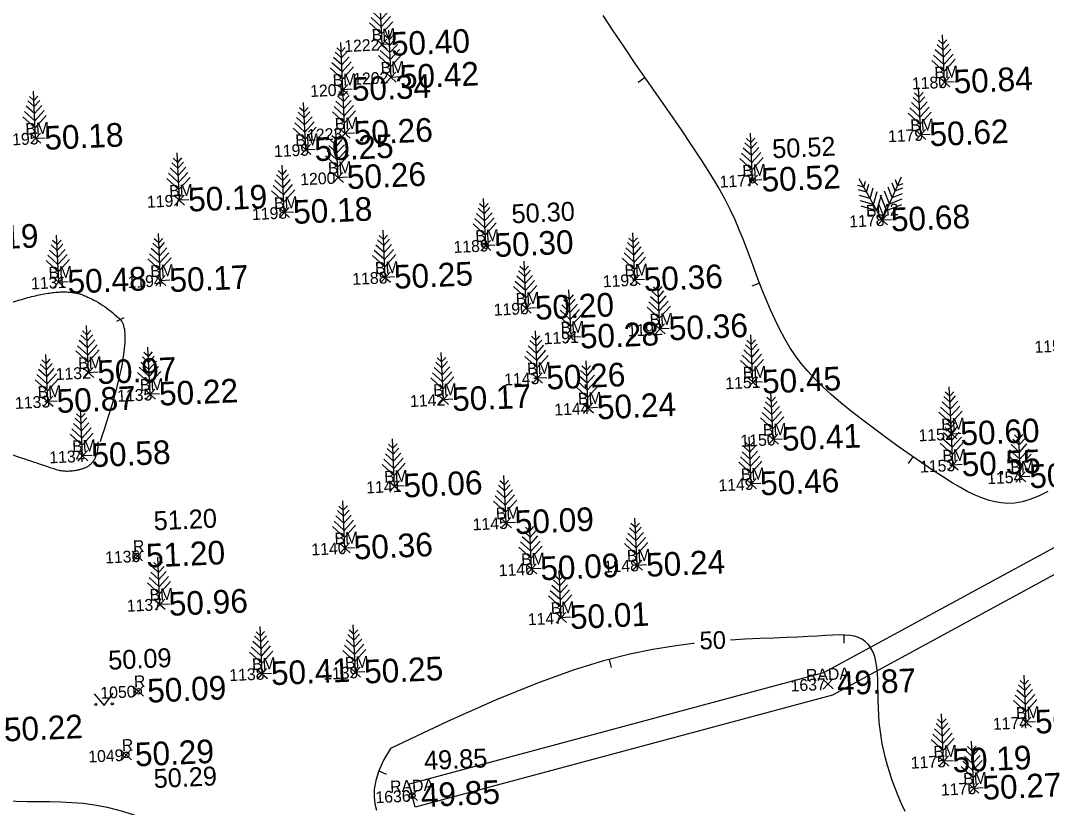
# Model space of a CAD drawing. Extents: x 641142 to 641451, y 6456033 to 6456526.
# Drawn here: x 641257.13 to 641300.51, y 6456421.46 to 6456454.71 of the extents above; entities that cross this region are included whole.
import ezdxf

# ---------------------------------------------------------------- set-up
doc = ezdxf.new("R2010")
doc.units = 0
for name, color, linetype in [('KIHT_10', 7, 'Continuous'), ('KIHT_12', 7, 'Continuous'), ('KIHT_30', 7, 'Continuous'), ('KIHT_31', 7, 'Continuous'), ('KIHT_41', 7, 'Continuous'), ('KIHT_49', 7, 'Continuous'), ('KIHT_54', 7, 'Continuous'), ('KIHT_59', 7, 'Continuous'), ('KIHT_62', 7, 'Continuous')]:
    doc.layers.add(name, color=color, linetype=linetype)

# ---------------------------------------------------------------- blocks, each defined once
blk = doc.blocks.new('VMAND')
at = {"layer": 'KIHT_10'}
for p, q in [((0, 1.6), (-0.181, 1.781)), ((0, 0), (0, 2)), ((0, 1.6), (0.181, 1.781)), ((0, 1.05), (-0.33, 1.38)), ((0, 1.35), (-0.249, 1.599)), ((0, 1.35), (0.249, 1.599)), ((0, 1.05), (0.33, 1.38)), ((0, 0.45), (-0.492, 0.942)), ((0, 0.75), (-0.411, 1.161)), ((0, 0.75), (0.411, 1.161)), ((0, 0.45), (0.492, 0.942)), ((0.4, 0), (0, 0))]:
    blk.add_line(p, q, dxfattribs=at)
blk = doc.blocks.new('V2MAND')
at = {"layer": 'KIHT_10'}
for p, q in [((0, 0), (-0.894, 1.789)), ((0, 0), (0.894, 1.789)), ((-0.716, 1.431), (-0.958, 1.512)), ((-0.604, 1.207), (-0.937, 1.319)), ((-0.716, 1.431), (-0.635, 1.674)), ((-0.604, 1.207), (-0.493, 1.541)), ((-0.47, 0.939), (-0.322, 1.382)), ((0.47, 0.939), (0.322, 1.382)), ((0.604, 1.207), (0.493, 1.541)), ((0.604, 1.207), (0.937, 1.319)), ((0.716, 1.431), (0.635, 1.674)), ((0.716, 1.431), (0.958, 1.512)), ((-0.47, 0.939), (-0.912, 1.087)), ((-0.335, 0.671), (-0.152, 1.222)), ((-0.201, 0.402), (0.019, 1.062)), ((0.201, 0.402), (-0.019, 1.062)), ((0.335, 0.671), (0.152, 1.222)), ((0.47, 0.939), (0.912, 1.087)), ((-0.335, 0.671), (-0.887, 0.855)), ((-0.201, 0.402), (-0.861, 0.622)), ((0.201, 0.402), (0.861, 0.622)), ((0.335, 0.671), (0.887, 0.855)), ((0.4, 0), (0, 0))]:
    blk.add_line(p, q, dxfattribs=at)
blk = doc.blocks.new('1')
at = {"layer": 'KIHT_31'}
blk.add_line((0, 0), (0, 0.35), dxfattribs=at)
blk = doc.blocks.new('VMURU_')
at = {"layer": 'KIHT_41'}
for p, q in [((-0.403, 0.505), (0, 0)), ((0, 0), (0.397, 0.505))]:
    blk.add_line(p, q, dxfattribs=at)
for centre, radius in [((-0.353, 0.055), 0.0428), ((0.347, 0.055), 0.0452)]:
    blk.add_circle(centre, radius, dxfattribs=at)

msp = doc.modelspace()

# ---------------------------------------------------------------- linework, layer by layer
at = {"layer": 'KIHT_12'}
msp.add_circle((641273.692, 6456421.963), 0.12, dxfattribs=at)
at = {"layer": 'KIHT_30'}
msp.add_line((641273.822, 6456421.481), (641273.563, 6456422.446), dxfattribs=at)
for points in [[(641393.748, 6456508.571), (641361.635, 6456481.657), (641355.759, 6456475.61), (641340.131, 6456460.35), (641328.037, 6456452.48), (641311.424, 6456442.988), (641302.639, 6456432.281), (641291.461, 6456426.211), (641273.822, 6456421.481)], [(641391.491, 6456507.984), (641360.953, 6456482.39), (641355.051, 6456476.316), (641339.503, 6456461.134), (641327.515, 6456453.333), (641310.768, 6456443.765), (641301.99, 6456433.067), (641291.087, 6456427.147), (641273.563, 6456422.446)]]:
    msp.add_lwpolyline(points, dxfattribs=at)
at = {"layer": 'KIHT_31'}
for points in [[(641296.148, 6456435.418), (641295.733, 6456435.689), (641295.278, 6456435.995), (641294.791, 6456436.33), (641294.282, 6456436.687), (641293.764, 6456437.06), (641293.247, 6456437.441), (641292.741, 6456437.823), (641292.259, 6456438.199), (641291.811, 6456438.563), (641291.405, 6456438.91), (641291.04, 6456439.243), (641290.71, 6456439.568), (641290.412, 6456439.89), (641290.141, 6456440.215), (641289.892, 6456440.548), (641289.661, 6456440.895), (641289.443, 6456441.261), (641289.235, 6456441.651), (641289.035, 6456442.06), (641288.843, 6456442.485), (641288.658, 6456442.919), (641288.481, 6456443.358), (641288.311, 6456443.797), (641288.148, 6456444.231), (641287.991, 6456444.655), (641287.838, 6456445.065), (641287.684, 6456445.47), (641287.521, 6456445.875), (641287.342, 6456446.291), (641287.138, 6456446.724), (641286.903, 6456447.184), (641286.629, 6456447.679), (641286.309, 6456448.217), (641285.937, 6456448.803), (641285.521, 6456449.432), (641285.071, 6456450.094), (641284.596, 6456450.781), (641284.107, 6456451.483), (641283.613, 6456452.193), (641283.123, 6456452.9), (641282.648, 6456453.597), (641282.196, 6456454.275), (641281.769, 6456454.93)], [(641300.572, 6456434.819), (641300.174, 6456434.617), (641299.81, 6456434.47), (641299.476, 6456434.374), (641299.164, 6456434.322), (641298.871, 6456434.309), (641298.591, 6456434.328), (641298.318, 6456434.375), (641298.047, 6456434.445), (641297.772, 6456434.538), (641297.488, 6456434.657), (641297.19, 6456434.802), (641296.87, 6456434.976), (641296.525, 6456435.181), (641296.148, 6456435.418)], [(641294.528, 6456421.296), (641294.375, 6456421.62), (641294.235, 6456421.948), (641294.107, 6456422.275), (641293.99, 6456422.601), (641293.884, 6456422.923), (641293.789, 6456423.238), (641293.705, 6456423.547), (641293.631, 6456423.852), (641293.568, 6456424.154), (641293.515, 6456424.454), (641293.472, 6456424.754), (641293.439, 6456425.055), (641293.416, 6456425.359), (641293.401, 6456425.665), (641293.394, 6456425.972), (641293.389, 6456426.275), (641293.385, 6456426.573), (641293.377, 6456426.86), (641293.362, 6456427.133), (641293.338, 6456427.39), (641293.3, 6456427.627), (641293.246, 6456427.84), (641293.176, 6456428.03), (641293.089, 6456428.197), (641292.985, 6456428.341), (641292.863, 6456428.463), (641292.724, 6456428.562), (641292.567, 6456428.64), (641292.393, 6456428.696), (641292.199, 6456428.732), (641291.983, 6456428.749), (641291.741, 6456428.752), (641291.469, 6456428.744), (641291.162, 6456428.727), (641290.818, 6456428.705), (641290.431, 6456428.681), (641289.998, 6456428.659), (641289.516, 6456428.64), (641288.983, 6456428.622), (641288.401, 6456428.599), (641287.769, 6456428.568), (641287.155, 6456428.53)], [(641285.613, 6456428.388), (641285.578, 6456428.385), (641284.749, 6456428.279), (641283.864, 6456428.139), (641282.889, 6456427.941), (641281.781, 6456427.657), (641280.497, 6456427.259), (641278.997, 6456426.717), (641277.239, 6456426.004), (641275.179, 6456425.091), (641272.776, 6456423.95)], [(641272.776, 6456423.95), (641272.486, 6456423.458), (641272.282, 6456423.01), (641272.154, 6456422.602), (641272.09, 6456422.235), (641272.08, 6456421.905), (641272.114, 6456421.611), (641272.181, 6456421.352)], [(641252.433, 6456422.373), (641252.789, 6456422.269), (641253.182, 6456422.171), (641253.605, 6456422.079), (641254.053, 6456421.995), (641254.52, 6456421.919), (641255, 6456421.855), (641255.487, 6456421.803), (641255.976, 6456421.764), (641256.461, 6456421.739), (641256.943, 6456421.725), (641257.421, 6456421.718), (641257.897, 6456421.713), (641258.37, 6456421.707), (641258.841, 6456421.695), (641259.31, 6456421.674), (641259.779, 6456421.638), (641260.256, 6456421.58), (641260.792, 6456421.478), (641261.445, 6456421.304), (641262.273, 6456421.033), (641263.335, 6456420.637), (641264.265, 6456420.263)]]:
    msp.add_lwpolyline(points, dxfattribs=at)
for points in [[(641382.884, 6456383.288), (641382.65, 6456385.368), (641382.183, 6456390.216), (641381.78, 6456393.275), (641380.333, 6456399.563), (641379.557, 6456406.763), (641378.395, 6456413.814), (641377.399, 6456419.307), (641375.84, 6456424.1), (641375.193, 6456429.032), (641375.716, 6456433.189), (641376.608, 6456435.932), (641379.077, 6456439.928), (641381.491, 6456446.4), (641382.553, 6456451.629), (641383.589, 6456456.982), (641383.409, 6456459.297), (641382.56, 6456460.269), (641379.974, 6456461.392), (641376.47, 6456461.187), (641374.615, 6456460.055), (641372.405, 6456455.923), (641370.607, 6456450.956), (641369.009, 6456443.763), (641367.893, 6456442.006), (641365.626, 6456442.118), (641364.739, 6456443.445), (641364.517, 6456445.908), (641364.688, 6456451.44), (641366.93, 6456460.817), (641370.933, 6456475.191), (641374.888, 6456489.89), (641374.565, 6456491.236), (641373.445, 6456491.776), (641372.199, 6456490.965), (641367.353, 6456488.692), (641363.049, 6456488.332), (641361.436, 6456487.196), (641360.196, 6456482.567), (641357.104, 6456478.582), (641354.011, 6456475.353), (641343.64, 6456466.406), (641337.983, 6456462.203), (641334.673, 6456461.452), (641325.172, 6456461.2), (641317.204, 6456464.796), (641314.908, 6456465.462), (641311.771, 6456465.911), (641305.576, 6456465.992), (641295.509, 6456467.878), (641292.407, 6456470.153), (641291.749, 6456472.846), (641291.667, 6456476.547), (641291.379, 6456479.229), (641289.71, 6456481.658), (641284.331, 6456484.625), (641280.435, 6456486.517)], [(641211.62, 6456408.872), (641216.625, 6456411.622), (641223.17, 6456413.178), (641225.884, 6456413.968), (641228.366, 6456414.971), (641230.569, 6456417.224), (641232.149, 6456420.117), (641232.343, 6456422.429), (641230.291, 6456423.452), (641224.559, 6456423.641), (641219.968, 6456424.921), (641217.758, 6456426.159), (641213.82, 6456428.053), (641213.368, 6456429.311), (641214.812, 6456430.268), (641218.662, 6456430.589), (641222.981, 6456430.41), (641225.702, 6456431.052), (641227.115, 6456432.676), (641227.137, 6456438.031), (641228.286, 6456439.253), (641228.938, 6456441.356), (641227.66, 6456443.682), (641227.166, 6456445.35), (641228.377, 6456446.766), (641229.97, 6456446.654), (641232.512, 6456445.791), (641234.107, 6456444.192), (641235.564, 6456440.373), (641237.299, 6456437.311), (641239.906, 6456433.425), (641242.459, 6456430.808), (641243.5, 6456428.617), (641243.797, 6456426.067), (641243.823, 6456424.114), (641244.497, 6456422.262), (641246.184, 6456420.496), (641249.84, 6456419.317), (641256.712, 6456418.695), (641260.603, 6456418.309), (641284.503, 6456407.396), (641307.571, 6456397.233)], [(641260.408, 6456436.909), (641260.416, 6456435.989), (641259.144, 6456435.563), (641258.02, 6456435.943), (641254.276, 6456437.189), (641252.796, 6456438.659), (641252.669, 6456440.128), (641254.912, 6456442.195), (641258.851, 6456443.477), (641260.666, 6456442.76), (641262.017, 6456441.407), (641260.497, 6456436.914)]]:
    msp.add_open_spline(points, degree=2, dxfattribs=at)
at = {"layer": 'KIHT_54'}
for p, q in [((641272.193, 6456453.903), (641272.636, 6456453.499)), ((641272.212, 6456453.48), (641272.617, 6456453.922)), ((641272.576, 6456452.511), (641273.018, 6456452.106)), ((641272.595, 6456452.087), (641272.999, 6456452.53)), ((641295.983, 6456452.311), (641296.425, 6456451.906)), ((641296.002, 6456451.887), (641296.407, 6456452.33)), ((641270.542, 6456451.993), (641270.985, 6456451.588)), ((641270.561, 6456451.569), (641270.966, 6456452.012)), ((641270.628, 6456450.143), (641271.07, 6456449.738)), ((641270.647, 6456449.719), (641271.051, 6456450.162)), ((641294.965, 6456450.084), (641295.408, 6456449.679)), ((641294.984, 6456449.661), (641295.389, 6456450.103)), ((641257.548, 6456449.935), (641257.991, 6456449.53)), ((641257.567, 6456449.511), (641257.972, 6456449.954)), ((641268.964, 6456449.455), (641269.407, 6456449.05)), ((641268.983, 6456449.031), (641269.388, 6456449.474)), ((641270.339, 6456448.272), (641270.782, 6456447.867)), ((641270.358, 6456447.848), (641270.763, 6456448.291)), ((641287.862, 6456448.165), (641288.304, 6456447.76)), ((641287.881, 6456447.741), (641288.285, 6456448.184)), ((641263.63, 6456447.318), (641264.073, 6456446.913)), ((641263.649, 6456446.894), (641264.054, 6456447.337)), ((641268.063, 6456446.798), (641268.506, 6456446.393)), ((641268.082, 6456446.374), (641268.487, 6456446.817)), ((641293.359, 6456446.063), (641293.764, 6456446.506)), ((641293.34, 6456446.487), (641293.783, 6456446.082)), ((641276.574, 6456445.401), (641277.017, 6456444.996)), ((641276.593, 6456444.977), (641276.998, 6456445.42)), ((641262.831, 6456443.922), (641263.274, 6456443.517)), ((641262.85, 6456443.498), (641263.255, 6456443.941)), ((641272.331, 6456444.058), (641272.774, 6456443.653)), ((641272.35, 6456443.634), (641272.755, 6456444.077)), ((641282.885, 6456443.951), (641283.328, 6456443.546)), ((641282.904, 6456443.528), (641283.309, 6456443.97)), ((641258.529, 6456443.855), (641258.972, 6456443.45)), ((641258.548, 6456443.431), (641258.953, 6456443.874)), ((641278.287, 6456442.755), (641278.729, 6456442.35)), ((641278.306, 6456442.331), (641278.71, 6456442.774)), ((641283.941, 6456441.878), (641284.384, 6456441.473)), ((641283.96, 6456441.454), (641284.365, 6456441.897)), ((641280.186, 6456441.533), (641280.629, 6456441.128)), ((641280.205, 6456441.109), (641280.61, 6456441.552)), ((641259.785, 6456440.036), (641260.228, 6456439.631)), ((641259.804, 6456439.613), (641260.209, 6456440.055)), ((641278.765, 6456439.801), (641279.207, 6456439.396)), ((641278.784, 6456439.377), (641279.188, 6456439.82)), ((641287.882, 6456439.631), (641288.325, 6456439.226)), ((641287.901, 6456439.207), (641288.306, 6456439.65)), ((641262.411, 6456438.695), (641262.816, 6456439.138)), ((641258.069, 6456438.817), (641258.512, 6456438.412)), ((641258.088, 6456438.393), (641258.493, 6456438.835)), ((641262.392, 6456439.119), (641262.835, 6456438.714)), ((641274.79, 6456438.892), (641275.233, 6456438.487)), ((641274.809, 6456438.468), (641275.214, 6456438.91)), ((641280.91, 6456438.537), (641281.353, 6456438.132)), ((641280.929, 6456438.113), (641281.334, 6456438.556)), ((641296.272, 6456437.442), (641296.715, 6456437.037)), ((641296.291, 6456437.018), (641296.696, 6456437.461)), ((641288.731, 6456437.217), (641289.173, 6456436.812)), ((641288.75, 6456436.793), (641289.154, 6456437.236)), ((641259.555, 6456436.096), (641259.96, 6456436.539)), ((641259.536, 6456436.52), (641259.979, 6456436.115)), ((641296.325, 6456436.128), (641296.768, 6456435.723)), ((641296.344, 6456435.704), (641296.749, 6456436.147)), ((641272.726, 6456435.239), (641273.169, 6456434.835)), ((641272.745, 6456434.816), (641273.15, 6456435.258)), ((641287.808, 6456435.336), (641288.251, 6456434.931)), ((641287.827, 6456434.912), (641288.232, 6456435.355)), ((641299.188, 6456435.631), (641299.631, 6456435.226)), ((641299.207, 6456435.207), (641299.612, 6456435.65)), ((641277.441, 6456433.689), (641277.884, 6456433.284)), ((641277.46, 6456433.265), (641277.865, 6456433.708)), ((641270.625, 6456432.624), (641271.068, 6456432.219)), ((641270.644, 6456432.2), (641271.049, 6456432.643)), ((641261.851, 6456432.285), (641262.294, 6456431.88)), ((641261.87, 6456431.861), (641262.275, 6456432.304)), ((641278.533, 6456431.32), (641278.938, 6456431.763)), ((641282.983, 6456431.891), (641283.426, 6456431.486)), ((641283.002, 6456431.467), (641283.407, 6456431.91)), ((641278.514, 6456431.744), (641278.957, 6456431.339)), ((641262.804, 6456430.241), (641263.247, 6456429.836)), ((641262.823, 6456429.817), (641263.228, 6456430.26)), ((641279.767, 6456429.681), (641280.21, 6456429.276)), ((641279.786, 6456429.257), (641280.191, 6456429.7)), ((641267.129, 6456427.31), (641267.572, 6456426.905)), ((641267.148, 6456426.886), (641267.553, 6456427.329)), ((641271.067, 6456427.378), (641271.51, 6456426.973)), ((641271.086, 6456426.954), (641271.491, 6456427.397)), ((641261.895, 6456426.571), (641262.338, 6456426.167)), ((641261.914, 6456426.148), (641262.319, 6456426.59)), ((641291.053, 6456426.881), (641291.495, 6456426.477)), ((641291.071, 6456426.458), (641291.476, 6456426.9)), ((641299.428, 6456425.259), (641299.871, 6456424.854)), ((641299.447, 6456424.835), (641299.852, 6456425.278)), ((641261.377, 6456423.884), (641261.82, 6456423.479)), ((641261.396, 6456423.46), (641261.801, 6456423.903)), ((641295.94, 6456423.619), (641296.383, 6456423.214)), ((641295.959, 6456423.195), (641296.364, 6456423.638)), ((641297.206, 6456422.47), (641297.648, 6456422.065)), ((641297.225, 6456422.046), (641297.629, 6456422.489)), ((641273.471, 6456422.166), (641273.913, 6456421.761)), ((641273.49, 6456421.742), (641273.894, 6456422.185))]:
    msp.add_line(p, q, dxfattribs=at)
at = {"layer": 'KIHT_59'}
for centre in [(641288.083, 6456447.962), (641276.795, 6456445.198), (641262.072, 6456432.083), (641262.117, 6456426.369), (641261.599, 6456423.682)]:
    msp.add_circle(centre, 0.12, dxfattribs=at)

# ---------------------------------------------------------------- block references
at = {"layer": 'KIHT_10', "rotation": 2.56399}
for name, p in [('VMAND', (641272.42, 6456453.7)), ('VMAND', (641272.8, 6456452.31)), ('VMAND', (641296.2, 6456452.11)), ('VMAND', (641270.76, 6456451.79)), ('VMAND', (641257.77, 6456449.73)), ('VMAND', (641270.85, 6456449.94)), ('VMAND', (641295.19, 6456449.88)), ('VMAND', (641269.19, 6456449.25)), ('VMAND', (641270.56, 6456448.07)), ('VMAND', (641288.08, 6456447.96)), ('VMAND', (641263.85, 6456447.12)), ('VMAND', (641268.28, 6456446.6)), ('V2MAND', (641293.56, 6456446.28)), ('VMAND', (641276.8, 6456445.2)), ('VMAND', (641258.75, 6456443.65)), ('VMAND', (641263.05, 6456443.72)), ('VMAND', (641272.55, 6456443.86)), ('VMAND', (641283.11, 6456443.75)), ('VMAND', (641278.51, 6456442.55)), ('VMAND', (641284.16, 6456441.68)), ('VMAND', (641280.41, 6456441.33)), ('VMAND', (641260.01, 6456439.83)), ('VMAND', (641278.99, 6456439.6)), ('VMAND', (641288.1, 6456439.43)), ('VMAND', (641262.61, 6456438.92)), ('VMAND', (641258.29, 6456438.61)), ('VMAND', (641275.01, 6456438.69)), ('VMAND', (641281.13, 6456438.34)), ('VMAND', (641296.49, 6456437.24)), ('VMAND', (641288.95, 6456437.01)), ('VMAND', (641259.76, 6456436.32)), ('VMAND', (641296.55, 6456435.93)), ('VMAND', (641299.41, 6456435.43)), ('VMAND', (641272.95, 6456435.04)), ('VMAND', (641288.03, 6456435.13)), ('VMAND', (641277.66, 6456433.49)), ('VMAND', (641270.85, 6456432.42)), ('VMAND', (641278.74, 6456431.54)), ('VMAND', (641283.2, 6456431.69)), ('VMAND', (641263.03, 6456430.04)), ('VMAND', (641279.99, 6456429.48)), ('VMAND', (641271.29, 6456427.18)), ('VMAND', (641267.35, 6456427.11)), ('VMAND', (641299.65, 6456425.06)), ('VMAND', (641296.16, 6456423.42)), ('VMAND', (641297.43, 6456422.27))]:
    msp.add_blockref(name, p, dxfattribs=at)
at = {"layer": 'KIHT_31'}
for p, rotation in [((641283.54, 6456452.3), 124.68035132833316), ((641288.38, 6456443.61), 111.181740192532), ((641261.2, 6456442.01), -65.07425999242533), ((641294.86, 6456436.28), 145.48637933508473), ((641291.94, 6456428.75), 179.3072356234765), ((641282.02, 6456427.72), -165.6300360955804), ((641272.28, 6456423.01), -114.44491907128784)]:
    msp.add_blockref('1', p, dxfattribs=dict(at, rotation=rotation))
at = {"layer": 'KIHT_41', "rotation": 2.56399}
msp.add_blockref('VMURU_', (641260.67, 6456425.77), dxfattribs=at)

# ---------------------------------------------------------------- texts
for s, p in [(' 50.40', (641272.44, 6456453.2)), (' 50.42', (641272.82, 6456451.81)), (' 50.84', (641296.23, 6456451.61)), (' 50.34', (641270.79, 6456451.29)), (' 50.26', (641270.87, 6456449.44)), (' 50.62', (641295.21, 6456449.38)), (' 50.18', (641257.79, 6456449.23)), (' 50.25', (641269.21, 6456448.75)), (' 50.26', (641270.58, 6456447.57)), (' 50.52', (641288.11, 6456447.46)), (' 50.19', (641263.87, 6456446.62)), (' 50.18', (641268.31, 6456446.1)), (' 50.68', (641293.58, 6456445.78)), (' 50.19', (641254.2, 6456444.96)), (' 50.30', (641276.82, 6456444.7)), (' 50.17', (641263.08, 6456443.22)), (' 50.25', (641272.57, 6456443.36)), (' 50.36', (641283.13, 6456443.25)), (' 50.48', (641258.77, 6456443.15)), (' 50.20', (641278.53, 6456442.05)), (' 50.36', (641284.19, 6456441.18)), (' 50.28', (641280.43, 6456440.83)), (' 50.97', (641260.03, 6456439.33)), (' 50.26', (641279.01, 6456439.1)), (' 50.45', (641288.13, 6456438.93)), (' 50.22', (641262.64, 6456438.42)), (' 50.87', (641258.31, 6456438.11)), (' 50.17', (641275.03, 6456438.19)), (' 50.24', (641281.15, 6456437.84)), (' 50.60', (641296.52, 6456436.74)), (' 50.41', (641288.97, 6456436.51)), (' 50.58', (641259.78, 6456435.82)), (' 50.55', (641296.57, 6456435.43)), (' 50.72', (641299.43, 6456434.93)), (' 50.06', (641272.97, 6456434.54)), (' 50.46', (641288.05, 6456434.63)), (' 50.09', (641277.68, 6456432.99)), (' 50.36', (641270.87, 6456431.92)), (' 51.20', (641262.09, 6456431.58)), (' 50.09', (641278.76, 6456431.04)), (' 50.24', (641283.23, 6456431.19)), (' 50.96', (641263.05, 6456429.54)), (' 50.01', (641280.01, 6456428.98)), (' 50.41', (641267.37, 6456426.61)), (' 50.25', (641271.31, 6456426.68)), (' 50.09', (641262.14, 6456425.87)), (' 49.87', (641291.3, 6456426.18)), (' 50.04', (641299.67, 6456424.56)), (' 50.22', (641256.08, 6456424.23)), (' 50.29', (641261.62, 6456423.18)), (' 50.19', (641296.18, 6456422.92)), (' 50.27', (641297.45, 6456421.77)), (' 49.85', (641273.71, 6456421.46))]:
    msp.add_text(s, height=1, rotation=2.564).set_placement(p)
at = {"layer": 'KIHT_12'}
msp.add_text('49.85', height=0.8, rotation=2.564, dxfattribs=at).set_placement((641274.21, 6456423.04))
at = {"layer": 'KIHT_31'}
msp.add_text('50', height=0.75, rotation=1.4008, dxfattribs=at).set_placement((641285.85, 6456428.14))
at = {"layer": 'KIHT_49'}
for s, p in [('BM', (641271.99, 6456453.85)), ('BM', (641272.37, 6456452.46)), ('BM', (641295.78, 6456452.26)), ('BM', (641270.34, 6456451.94)), ('BM', (641257.35, 6456449.88)), ('BM', (641270.43, 6456450.09)), ('BM', (641294.76, 6456450.03)), ('BM', (641268.76, 6456449.4)), ('BM', (641270.14, 6456448.22)), ('BM', (641287.66, 6456448.11)), ('BM', (641263.43, 6456447.26)), ('BM', (641267.86, 6456446.74)), ('BM2', (641292.89, 6456446.42)), ('BM', (641276.37, 6456445.35)), ('BM', (641258.33, 6456443.8)), ('BM', (641262.63, 6456443.87)), ('BM', (641272.13, 6456444)), ('BM', (641282.68, 6456443.9)), ('BM', (641278.08, 6456442.7)), ('BM', (641283.74, 6456441.82)), ('BM', (641279.98, 6456441.48)), ('BM', (641259.58, 6456439.98)), ('BM', (641278.56, 6456439.75)), ('BM', (641287.68, 6456439.58)), ('BM', (641262.19, 6456439.06)), ('BM', (641257.87, 6456438.76)), ('BM', (641274.59, 6456438.84)), ('BM', (641280.71, 6456438.48)), ('BM', (641296.07, 6456437.39)), ('BM', (641288.53, 6456437.16)), ('BM', (641259.33, 6456436.47)), ('BM', (641296.12, 6456436.07)), ('BM', (641298.99, 6456435.58)), ('BM', (641272.52, 6456435.18)), ('BM', (641287.6, 6456435.28)), ('BM', (641277.24, 6456433.63)), ('BM', (641270.42, 6456432.57)), ('R', (641261.9, 6456432.24)), ('BM', (641278.31, 6456431.69)), ('BM', (641282.78, 6456431.84)), ('BM', (641262.6, 6456430.19)), ('BM', (641279.56, 6456429.63)), ('BM', (641270.86, 6456427.32)), ('BM', (641266.93, 6456427.26)), ('R', (641261.94, 6456426.53)), ('RADA', (641290.35, 6456426.8)), ('BM', (641299.23, 6456425.2)), ('R', (641261.43, 6456423.84)), ('BM', (641295.74, 6456423.56)), ('RADA', (641272.77, 6456422.09)), ('BM', (641297, 6456422.42))]:
    msp.add_text(s, height=0.5, rotation=2.564, dxfattribs=at).set_placement(p)
at = {"layer": 'KIHT_59'}
for s, p in [('50.52', (641288.93, 6456448.89)), ('50.30', (641277.91, 6456446.14)), ('51.20', (641262.78, 6456433.17)), ('50.09', (641260.86, 6456427.28)), ('50.29', (641262.78, 6456422.28))]:
    msp.add_text(s, height=0.8, rotation=2.564, dxfattribs=at).set_placement(p)
at = {"layer": 'KIHT_62'}
for s, p in [('1222', (641270.83, 6456453.38)), ('1202', (641271.21, 6456451.99)), ('1180', (641294.83, 6456451.8)), ('1201', (641269.39, 6456451.48)), ('1195', (641256.42, 6456449.42)), ('1223', (641269.26, 6456449.62)), ('1179', (641293.82, 6456449.57)), ('1199', (641267.86, 6456448.94)), ('1200', (641268.97, 6456447.75)), ('1177', (641286.7, 6456447.65)), ('1197', (641262.49, 6456446.8)), ('1198', (641266.93, 6456446.28)), ('1178', (641292.18, 6456445.97)), ('1189', (641275.45, 6456444.89)), ('1131', (641257.59, 6456443.35)), ('1194', (641261.67, 6456443.41)), ('1188', (641271.17, 6456443.54)), ('1193', (641281.76, 6456443.44)), ('1190', (641277.15, 6456442.24)), ('1192', (641282.81, 6456441.36)), ('1191', (641279.26, 6456441.03)), ('1155', (641300.01, 6456440.67)), ('1132', (641258.63, 6456439.52)), ('1143', (641277.59, 6456439.29)), ('1151', (641286.94, 6456439.13)), ('1135', (641261.23, 6456438.6)), ('1133', (641256.91, 6456438.3)), ('1142', (641273.61, 6456438.38)), ('1144', (641279.71, 6456438.02)), ('1152', (641295.11, 6456436.93)), ('1150', (641287.58, 6456436.7)), ('1134', (641258.36, 6456436)), ('1153', (641295.17, 6456435.61)), ('1154', (641298.01, 6456435.12)), ('1141', (641271.76, 6456434.73)), ('1149', (641286.65, 6456434.82)), ('1145', (641276.26, 6456433.17)), ('1140', (641269.44, 6456432.11)), ('1136', (641260.72, 6456431.77)), ('1146', (641277.36, 6456431.23)), ('1148', (641281.8, 6456431.38)), ('1137', (641261.64, 6456429.73)), ('1147', (641278.59, 6456429.16)), ('1139', (641269.94, 6456426.86)), ('1138', (641265.97, 6456426.8)), ('1050', (641260.52, 6456426.05)), ('1637', (641289.7, 6456426.36)), ('1174', (641298.25, 6456424.74)), ('1049', (641260.01, 6456423.36)), ('1175', (641294.78, 6456423.1)), ('1176', (641296.06, 6456421.96)), ('1636', (641272.15, 6456421.64))]:
    msp.add_text(s, height=0.5, rotation=2.564, dxfattribs=at).set_placement(p)

doc.saveas('drawing.dxf')
